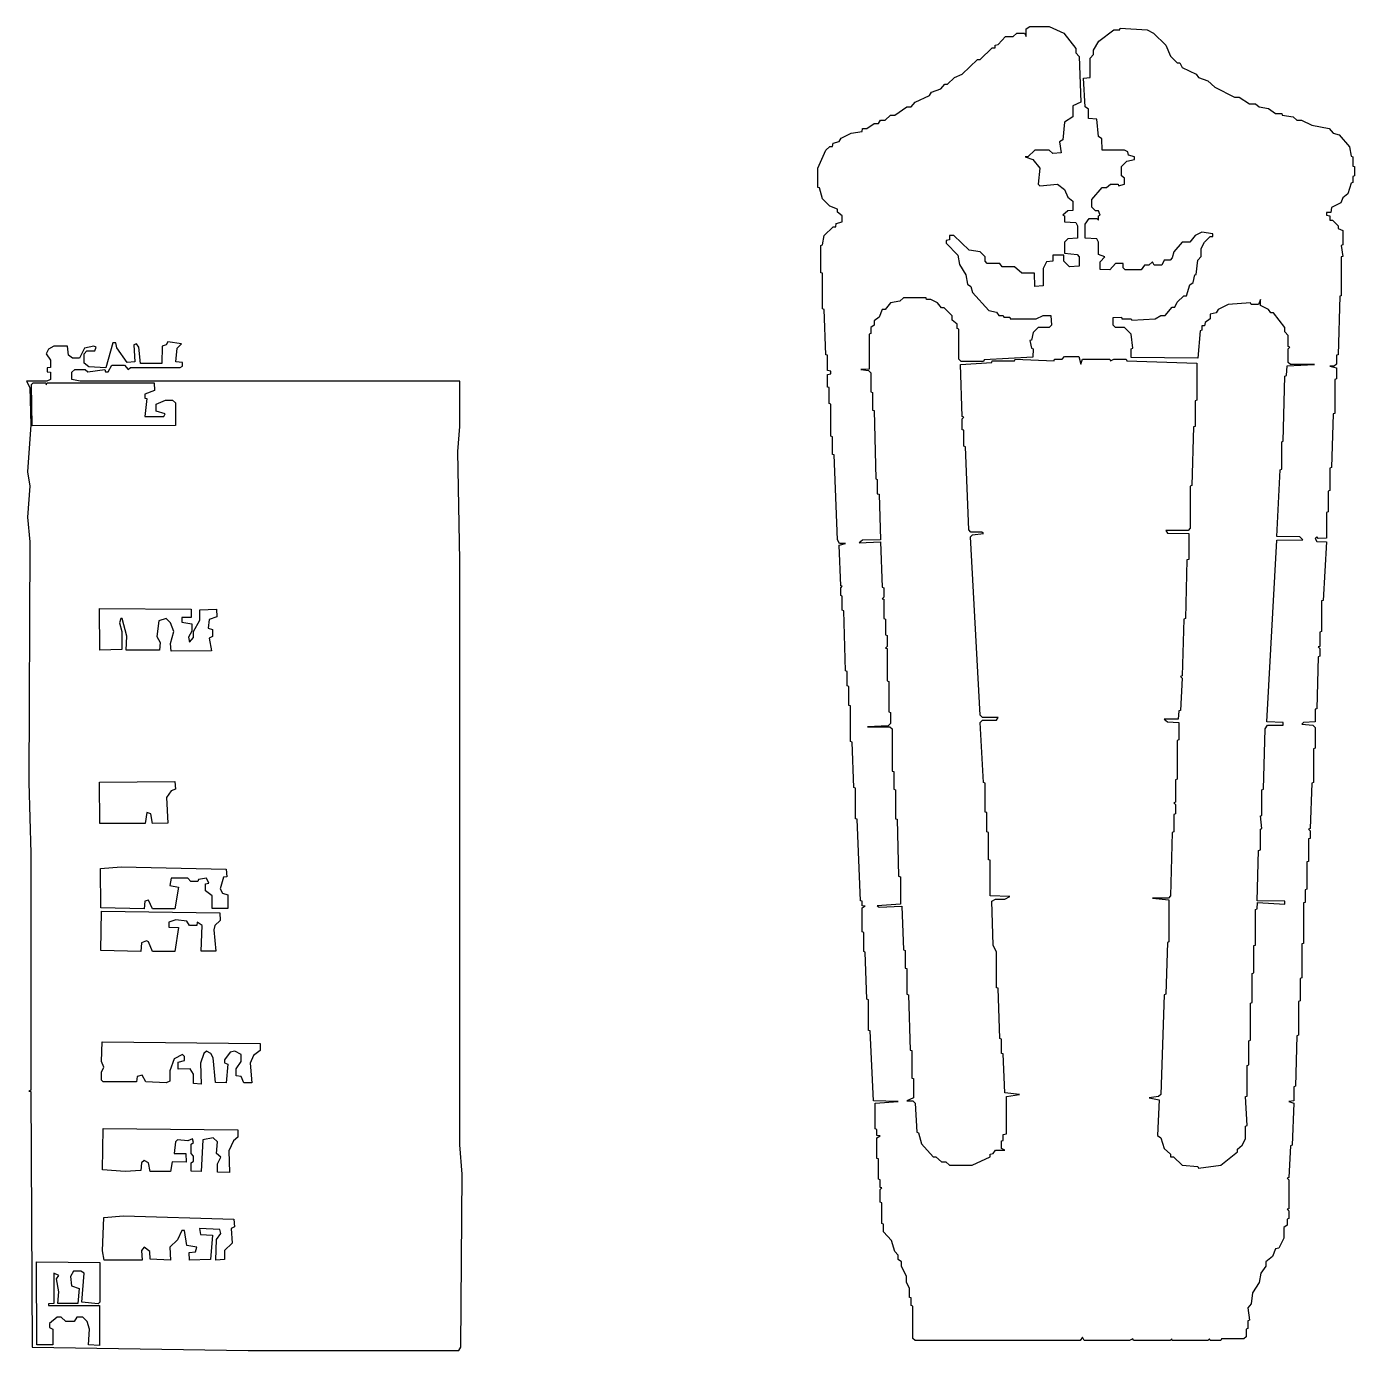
# Model space of a CAD drawing. Extents: x 64 to 452, y 60 to 1069.
# Drawn here: x 242.5 to 448, y 863.8 to 1068.7 of the extents above; entities that cross this region are included whole.
import ezdxf

# ---------------------------------------------------------------- set-up
doc = ezdxf.new("R2010")
doc.units = 0

msp = doc.modelspace()

# ---------------------------------------------------------------- linework, layer by layer
at = {"layer": 'CONTROL_CAVITY'}
for p, q in [((246.72, 1019.22), (245.87, 1018.71)), ((248.84, 1019.22), (246.72, 1019.22)), ((249, 1017.78), (248.84, 1019.22)), ((252.9, 1019.22), (251.46, 1018.88)), ((253.24, 1019.05), (252.9, 1019.22)), ((255.86, 1019.73), (254.76, 1015.83)), ((256.29, 1019.73), (255.86, 1019.73)), ((256.46, 1018.96), (256.29, 1019.73)), ((259.5, 1019.56), (259.08, 1019.39)), ((259.08, 1019.39), (259.25, 1016.76)), ((259.84, 1019.05), (259.5, 1019.56)), ((263.48, 1019.22), (263.4, 1016.51)), ((264.08, 1019.39), (263.48, 1019.22)), ((264.33, 1019.89), (264.08, 1019.39)), ((266.45, 1019.56), (264.33, 1019.89)), ((265.77, 1018.88), (266.45, 1019.56)), ((245.87, 1018.71), (245.53, 1018.03)), ((245.53, 1018.03), (246.21, 1017.02)), ((249.6, 1017.35), (249, 1017.78)), ((250.7, 1017.35), (249.6, 1017.35)), ((251.46, 1018.88), (250.7, 1017.35)), ((251.38, 1018.03), (251.8, 1018.46)), ((251.38, 1016.59), (251.38, 1018.03)), ((251.8, 1018.46), (253.07, 1018.46)), ((253.07, 1018.46), (253.24, 1019.05)), ((258.06, 1016.68), (256.46, 1018.96)), ((260.1, 1016.51), (259.84, 1019.05)), ((265.6, 1016.76), (265.77, 1018.88)), ((246.21, 1015.92), (245.7, 1015.83)), ((245.7, 1015.83), (245.7, 1015.24)), ((245.7, 1015.24), (246.21, 1015.15)), ((246.21, 1017.02), (246.21, 1015.92)), ((246.21, 1015.15), (246.21, 1014.05)), ((249.51, 1015.15), (249.94, 1015.58)), ((249.51, 1014.05), (249.51, 1015.15)), ((249.94, 1015.58), (251.54, 1015.58)), ((252.14, 1016), (251.38, 1016.59)), ((251.54, 1015.58), (251.97, 1015.24)), ((251.97, 1015.24), (254.59, 1015.58)), ((254.76, 1015.83), (252.14, 1016)), ((254.59, 1015.58), (254.68, 1015.24)), ((254.68, 1015.24), (255.1, 1015.24)), ((255.1, 1015.24), (255.69, 1016.25)), ((255.69, 1016.25), (257.64, 1016.25)), ((257.64, 1016.25), (258.23, 1015.58)), ((259.25, 1016.76), (258.06, 1016.68)), ((258.23, 1015.58), (258.57, 1015.92)), ((258.57, 1015.92), (266.28, 1015.92)), ((263.4, 1016.51), (260.1, 1016.51)), ((266.62, 1016.68), (265.6, 1016.76)), ((266.28, 1015.92), (266.62, 1016.08)), ((266.62, 1016.08), (266.62, 1016.68)), ((245.62, 1013.8), (242.49, 1013.8)), ((242.49, 1013.8), (242.99, 1012.78)), ((246.21, 1014.05), (245.62, 1013.8)), ((250.78, 1013.8), (249.51, 1014.05)), ((309.54, 1013.8), (250.78, 1013.8)), ((309.54, 1006.77), (309.54, 1013.8)), ((242.99, 1012.78), (243.16, 1007.03)), ((243.16, 1007.03), (242.65, 999.74)), ((309.2, 1002.88), (309.54, 1006.77)), ((309.54, 986.03), (309.2, 1002.88)), ((242.65, 999.74), (242.99, 997.54)), ((242.99, 997.54), (242.65, 992.72)), ((242.65, 992.72), (242.99, 988.91)), ((242.99, 988.91), (242.82, 951.65)), ((309.54, 895.6), (309.54, 986.03)), ((242.82, 951.65), (243.16, 940.73)), ((243.16, 940.73), (243.16, 904.07)), ((243.16, 904.07), (242.82, 903.9)), ((242.82, 903.9), (243.16, 903.82)), ((243.16, 903.82), (243.33, 864.28)), ((309.88, 891.03), (309.54, 895.6)), ((309.71, 864.28), (309.88, 891.03)), ((243.33, 864.28), (276.78, 863.77)), ((276.78, 863.77), (309.37, 863.77)), ((309.37, 863.77), (309.71, 864.28))]:
    msp.add_line(p, q, dxfattribs=at)
at = {"layer": 'RHYTHM_CIRCUIT'}
for p, q in [((397.17, 1068.32), (397.76, 1068.66)), ((397.76, 1068.66), (400.73, 1068.66)), ((400.73, 1068.66), (403.01, 1067.65)), ((392.85, 1065.87), (393.95, 1067.14)), ((393.95, 1067.14), (395.14, 1067.14)), ((395.14, 1067.14), (395.73, 1067.65)), ((395.73, 1067.65), (396.92, 1067.65)), ((396.92, 1067.65), (397.17, 1067.14)), ((397.17, 1067.14), (397.17, 1068.32)), ((403.01, 1067.65), (404.88, 1065.28)), ((408.43, 1066.38), (410.72, 1068.15)), ((410.72, 1068.15), (411.65, 1068.15)), ((411.65, 1068.15), (411.73, 1068.41)), ((411.73, 1068.41), (415.88, 1068.15)), ((415.88, 1068.15), (416.9, 1067.65)), ((416.9, 1067.65), (418.76, 1065.78)), ((390.06, 1063.58), (391.92, 1065.36)), ((391.92, 1065.36), (392.35, 1065.36)), ((392.35, 1065.78), (392.85, 1065.87)), ((392.35, 1065.36), (392.35, 1065.78)), ((404.88, 1065.28), (404.88, 1064.6)), ((404.88, 1064.6), (405.38, 1064.01)), ((407.59, 1065.02), (408.43, 1066.38)), ((407.59, 1064.34), (407.59, 1065.02)), ((418.76, 1065.78), (419.52, 1064.09)), ((387.27, 1061.3), (389.64, 1063.58)), ((389.64, 1063.58), (390.06, 1063.58)), ((405.38, 1064.01), (405.64, 1056.98)), ((407.08, 1063.75), (407.59, 1064.34)), ((407.08, 1060.79), (407.08, 1063.75)), ((419.52, 1064.09), (420.54, 1063.07)), ((420.54, 1063.07), (420.96, 1063.07)), ((420.96, 1063.07), (421.3, 1062.31)), ((384.98, 1059.77), (386.08, 1060.79)), ((386.08, 1060.79), (387.27, 1061.3)), ((406.06, 1060.7), (407.08, 1060.79)), ((406.32, 1056.22), (406.06, 1060.7)), ((421.3, 1062.31), (423.5, 1061.3)), ((423.5, 1061.3), (423.84, 1060.79)), ((423.84, 1060.79), (425.28, 1060.28)), ((382.19, 1057.99), (382.52, 1058.5)), ((382.52, 1058.5), (383.96, 1059.01)), ((383.96, 1059.01), (384.56, 1059.77)), ((384.56, 1059.77), (384.98, 1059.77)), ((425.28, 1060.28), (426.38, 1059.26)), ((426.38, 1059.26), (429.43, 1057.74)), ((376.85, 1054.95), (378.71, 1056.22)), ((378.71, 1056.22), (379.39, 1056.22)), ((379.39, 1056.22), (379.98, 1056.98)), ((379.98, 1056.98), (382.19, 1057.99)), ((405.64, 1056.98), (404.37, 1056.39)), ((404.37, 1056.39), (404.37, 1054.69)), ((406.82, 1055.88), (406.32, 1056.22)), ((429.43, 1057.74), (430.11, 1057.74)), ((430.11, 1057.74), (431.72, 1056.72)), ((431.72, 1056.72), (432.65, 1056.72)), ((432.65, 1056.72), (433.24, 1056.22)), ((433.24, 1056.22), (434.68, 1055.96)), ((374.31, 1053.68), (374.65, 1054.18)), ((374.65, 1054.18), (375.33, 1054.18)), ((375.33, 1054.18), (376.17, 1054.95)), ((376.17, 1054.95), (376.85, 1054.95)), ((404.37, 1054.69), (403.1, 1053.85)), ((406.82, 1054.44), (406.82, 1055.88)), ((408.09, 1054.35), (406.82, 1054.44)), ((408.35, 1051.64), (408.09, 1054.35)), ((434.68, 1055.96), (435.78, 1055.2)), ((435.78, 1055.2), (436.71, 1055.2)), ((436.71, 1055.2), (436.8, 1054.95)), ((436.8, 1054.95), (438.49, 1054.69)), ((438.49, 1054.69), (439.08, 1054.18)), ((439.08, 1054.18), (439.76, 1054.18)), ((439.76, 1054.18), (441.37, 1053.42)), ((368.55, 1051.39), (370.08, 1052.15)), ((370.08, 1052.15), (371.77, 1052.41)), ((371.77, 1052.41), (371.86, 1052.91)), ((371.86, 1052.91), (372.53, 1052.91)), ((372.53, 1052.91), (373.63, 1053.68)), ((373.63, 1053.68), (374.31, 1053.68)), ((403.1, 1053.85), (402.84, 1051.14)), ((441.37, 1053.42), (444.08, 1052.91)), ((444.08, 1052.91), (444.67, 1052.15)), ((444.67, 1052.15), (445.6, 1051.9)), ((366.18, 1049.53), (366.78, 1050.12)), ((366.78, 1050.12), (367.2, 1050.12)), ((367.2, 1050.12), (367.28, 1050.63)), ((367.28, 1050.63), (368.22, 1050.88)), ((368.22, 1050.88), (368.55, 1051.39)), ((402.84, 1051.14), (402.34, 1050.8)), ((402.34, 1050.8), (402.59, 1049.1)), ((408.86, 1051.31), (408.35, 1051.64)), ((408.94, 1049.53), (408.86, 1051.31)), ((445.6, 1051.9), (447.21, 1050.04)), ((447.21, 1050.04), (447.46, 1048.6)), ((364.91, 1046.73), (366.18, 1049.53)), ((397.43, 1048.51), (397, 1048.51)), ((397, 1048.51), (398.19, 1048.09)), ((398.53, 1049.53), (397.43, 1048.51)), ((398.19, 1048.09), (399.29, 1046.73)), ((400.73, 1049.53), (398.53, 1049.53)), ((401.32, 1049.02), (400.73, 1049.53)), ((402.59, 1049.1), (401.32, 1049.02)), ((412.41, 1049.53), (408.94, 1049.53)), ((412.92, 1049.27), (412.41, 1049.53)), ((412.75, 1047.83), (413.94, 1048.09)), ((413, 1048.77), (412.92, 1049.27)), ((413.94, 1048.51), (413, 1048.77)), ((413.94, 1048.09), (413.94, 1048.51)), ((447.46, 1048.6), (447.72, 1048.51)), ((447.72, 1048.51), (447.72, 1047.07)), ((364.91, 1043.77), (364.91, 1046.73)), ((399.29, 1046.73), (399.03, 1044.28)), ((411.9, 1046.99), (412.75, 1047.83)), ((411.9, 1045.55), (411.9, 1046.99)), ((447.72, 1047.07), (447.97, 1046.99)), ((447.97, 1046.99), (447.97, 1045.55)), ((399.03, 1044.28), (399.29, 1044.02)), ((399.29, 1044.02), (402, 1044.28)), ((402, 1044.28), (403.1, 1043.43)), ((409.62, 1043.77), (410.21, 1044.28)), ((410.21, 1044.28), (411.4, 1044.28)), ((411.4, 1044.28), (411.48, 1044.02)), ((411.48, 1044.02), (412.41, 1044.28)), ((412.41, 1045.21), (411.9, 1045.55)), ((412.41, 1044.28), (412.41, 1045.21)), ((447.46, 1044.45), (446.96, 1042.75)), ((447.72, 1044.53), (447.46, 1044.45)), ((447.97, 1045.55), (447.72, 1045.46)), ((447.72, 1045.46), (447.72, 1044.53)), ((365.17, 1043.69), (364.91, 1043.77)), ((365.68, 1041.99), (365.17, 1043.69)), ((366.78, 1040.89), (365.68, 1041.99)), ((403.1, 1043.43), (403.61, 1042.25)), ((403.61, 1042.25), (404.37, 1041.65)), ((407.33, 1041.91), (408.94, 1043.77)), ((407.33, 1040.72), (407.33, 1041.91)), ((408.94, 1043.77), (409.62, 1043.77)), ((446.19, 1042.16), (445.85, 1041.4)), ((446.96, 1042.75), (446.19, 1042.16)), ((367.96, 1040.38), (366.78, 1040.89)), ((367.96, 1039.96), (367.96, 1040.38)), ((368.72, 1039.37), (367.96, 1039.96)), ((403.61, 1040.13), (402.84, 1039.45)), ((404.37, 1040.21), (403.61, 1040.13)), ((404.37, 1041.65), (404.37, 1040.21)), ((407.92, 1040.13), (407.33, 1040.72)), ((408.35, 1040.13), (407.92, 1040.13)), ((408.6, 1039.45), (408.35, 1040.13)), ((444.33, 1039.88), (443.65, 1039.88)), ((443.65, 1039.88), (443.65, 1039.45)), ((444.42, 1040.64), (444.33, 1039.88)), ((445.85, 1041.4), (444.42, 1040.64)), ((367.71, 1037.67), (367.79, 1038.18)), ((367.79, 1038.18), (368.72, 1038.44)), ((368.72, 1038.44), (368.72, 1039.37)), ((402.84, 1039.45), (403.1, 1039.37)), ((403.1, 1039.37), (403.1, 1038.44)), ((403.1, 1038.44), (404.88, 1038.35)), ((404.88, 1038.35), (405.13, 1037.84)), ((405.13, 1037.84), (405.13, 1035.9)), ((406.32, 1038.1), (406.91, 1038.94)), ((406.32, 1035.9), (406.32, 1038.1)), ((406.91, 1038.94), (408.09, 1038.94)), ((408.09, 1038.94), (408.35, 1038.69)), ((408.35, 1039.37), (408.6, 1039.45)), ((408.35, 1038.69), (408.35, 1039.37)), ((443.65, 1039.45), (444.16, 1039.37)), ((444.16, 1039.37), (444.16, 1038.69)), ((444.16, 1038.69), (444.58, 1038.69)), ((444.58, 1038.69), (445.43, 1037.84)), ((445.43, 1037.84), (445.43, 1037.42)), ((365.68, 1034.88), (365.93, 1036.32)), ((365.93, 1036.32), (367.28, 1037.67)), ((367.28, 1037.67), (367.71, 1037.67)), ((386, 1036.32), (385.32, 1036.32)), ((385.32, 1036.32), (385.32, 1035.64)), ((388.37, 1034.03), (386, 1036.32)), ((403.61, 1035.81), (403.1, 1035.3)), ((405.13, 1035.9), (403.61, 1035.81)), ((408.09, 1035.81), (406.32, 1035.9)), ((408.35, 1035.3), (408.09, 1035.81)), ((423.33, 1036.32), (422.49, 1035.3)), ((424.35, 1036.83), (423.33, 1036.32)), ((426.04, 1036.57), (424.35, 1036.83)), ((424.77, 1035.3), (425.62, 1036.15)), ((425.62, 1036.15), (426.04, 1036.15)), ((426.04, 1036.15), (426.04, 1036.57)), ((445.43, 1037.42), (446.19, 1037.08)), ((446.19, 1037.08), (446.19, 1034.88)), ((365.42, 1034.8), (365.68, 1034.88)), ((365.42, 1030.56), (365.42, 1034.8)), ((385.32, 1035.64), (384.81, 1035.56)), ((384.81, 1035.56), (384.81, 1035.13)), ((384.81, 1035.13), (386.59, 1033.27)), ((390.06, 1033.78), (388.37, 1034.03)), ((390.82, 1033.02), (390.06, 1033.78)), ((403.1, 1035.3), (403.1, 1033.61)), ((403.1, 1033.61), (405.05, 1033.36)), ((408.35, 1033.36), (408.35, 1035.3)), ((420.03, 1033.78), (419.78, 1032.85)), ((421.3, 1035.3), (420.03, 1033.78)), ((422.49, 1035.3), (421.3, 1035.3)), ((424.26, 1034.29), (424.77, 1035.3)), ((424.26, 1033.1), (424.26, 1034.29)), ((446.19, 1034.88), (445.94, 1034.8)), ((445.94, 1034.8), (446.19, 1033.1)), ((386.59, 1033.27), (386.84, 1031.83)), ((386.84, 1031.83), (387.86, 1030.22)), ((390.82, 1032.34), (390.82, 1033.02)), ((391.16, 1032), (390.82, 1032.34)), ((393.11, 1032), (391.16, 1032)), ((393.45, 1031.49), (393.11, 1032)), ((400.3, 1032.26), (399.8, 1031.24)), ((401.32, 1032.34), (400.3, 1032.26)), ((403.01, 1033.27), (401.32, 1033.27)), ((401.32, 1033.27), (401.32, 1032.34)), ((403.01, 1032.34), (403.01, 1033.27)), ((403.86, 1031.49), (403.01, 1032.34)), ((405.38, 1031.58), (403.86, 1031.49)), ((405.05, 1033.36), (405.38, 1033.02)), ((405.38, 1033.02), (405.38, 1031.58)), ((409.36, 1033.02), (408.35, 1033.36)), ((408.6, 1032.26), (409.36, 1033.02)), ((408.6, 1031.07), (408.6, 1032.26)), ((410.97, 1032), (410.13, 1030.99)), ((412.16, 1032), (410.97, 1032)), ((412.16, 1031.32), (412.16, 1032)), ((415.46, 1031.75), (414.95, 1030.99)), ((416.14, 1031.75), (415.46, 1031.75)), ((416.73, 1032.26), (416.14, 1031.75)), ((416.98, 1031.75), (416.73, 1032.26)), ((418.17, 1031.75), (416.98, 1031.75)), ((418.51, 1032.51), (418.17, 1031.75)), ((419.44, 1032.51), (418.51, 1032.51)), ((419.78, 1032.85), (419.44, 1032.51)), ((423.5, 1030.31), (423.76, 1032.51)), ((423.76, 1032.51), (424.26, 1033.1)), ((446.19, 1033.1), (445.94, 1033.02)), ((445.94, 1033.02), (445.94, 1027.01)), ((365.68, 1030.48), (365.42, 1030.56)), ((365.68, 1024.97), (365.68, 1030.48)), ((387.86, 1030.22), (388.11, 1028.78)), ((395.39, 1031.49), (393.45, 1031.49)), ((396.49, 1030.48), (395.39, 1031.49)), ((398.44, 1030.48), (396.49, 1030.48)), ((398.53, 1028.45), (398.44, 1030.48)), ((399.8, 1031.24), (399.8, 1028.53)), ((410.13, 1030.99), (408.6, 1031.07)), ((412.5, 1030.99), (412.16, 1031.32)), ((414.95, 1030.99), (412.5, 1030.99)), ((422.99, 1029.04), (423.25, 1030.22)), ((423.25, 1030.22), (423.5, 1030.31)), ((388.11, 1028.78), (388.62, 1028.45)), ((388.62, 1028.45), (388.87, 1027.51)), ((388.87, 1027.51), (391.41, 1024.72)), ((399.8, 1028.53), (398.53, 1028.45)), ((421.98, 1027.01), (422.49, 1028.7)), ((422.49, 1028.7), (422.99, 1029.04)), ((376.17, 1025.91), (375.33, 1024.89)), ((377.61, 1026.16), (376.17, 1025.91)), ((378.21, 1026.67), (377.61, 1026.16)), ((381.68, 1026.67), (378.21, 1026.67)), ((381.76, 1026.41), (381.68, 1026.67)), ((382.44, 1026.41), (381.76, 1026.41)), ((383.46, 1025.91), (382.44, 1026.41)), ((384.05, 1025.14), (383.46, 1025.91)), ((420.2, 1025.23), (420.54, 1025.99)), ((420.54, 1025.99), (421.56, 1027.01)), ((421.56, 1027.01), (421.98, 1027.01)), ((428.41, 1025.65), (426.89, 1024.89)), ((431.88, 1025.91), (428.41, 1025.65)), ((431.97, 1025.65), (431.88, 1025.91)), ((433.15, 1025.65), (431.97, 1025.65)), ((433.41, 1026.41), (433.15, 1025.65)), ((433.41, 1025.48), (433.41, 1026.41)), ((434.68, 1024.89), (433.41, 1025.48)), ((445.69, 1026.92), (445.43, 1017.86)), ((445.94, 1027.01), (445.69, 1026.92)), ((365.93, 1024.89), (365.68, 1024.97)), ((366.18, 1017.86), (365.93, 1024.89)), ((374.4, 1023.7), (373.63, 1023.11)), ((374.9, 1024.89), (374.4, 1023.7)), ((375.33, 1024.89), (374.9, 1024.89)), ((384.47, 1025.14), (384.05, 1025.14)), ((385.74, 1023.87), (384.47, 1025.14)), ((385.74, 1023.2), (385.74, 1023.87)), ((391.41, 1024.72), (392.6, 1024.47)), ((392.6, 1024.47), (392.94, 1023.96)), ((392.94, 1023.96), (393.62, 1023.96)), ((393.62, 1023.96), (393.7, 1023.7)), ((393.7, 1023.7), (394.63, 1023.7)), ((394.63, 1023.7), (394.72, 1023.45)), ((394.72, 1023.45), (398.7, 1023.45)), ((398.7, 1023.45), (399.8, 1023.96)), ((399.8, 1023.96), (400.98, 1023.96)), ((400.98, 1023.96), (401.07, 1022.43)), ((410.63, 1023.62), (411.9, 1023.7)), ((410.63, 1022.43), (410.63, 1023.62)), ((411.9, 1023.7), (411.99, 1023.45)), ((411.99, 1023.45), (413.43, 1023.45)), ((413.43, 1023.45), (413.51, 1023.2)), ((413.51, 1023.2), (417.15, 1023.45)), ((417.15, 1023.45), (418, 1023.96)), ((418, 1023.96), (418.68, 1023.96)), ((418.68, 1023.96), (419.78, 1025.23)), ((419.78, 1025.23), (420.2, 1025.23)), ((425.62, 1023.45), (424.86, 1022.86)), ((426.55, 1024.38), (425.62, 1024.13)), ((425.62, 1024.13), (425.62, 1023.45)), ((426.89, 1024.89), (426.55, 1024.38)), ((435.02, 1024.38), (434.68, 1024.89)), ((435.44, 1024.38), (435.02, 1024.38)), ((437.22, 1022.1), (435.44, 1024.38)), ((373.63, 1022.43), (373.13, 1022.1)), ((373.13, 1022.1), (373.13, 1021.16)), ((373.63, 1023.11), (373.63, 1022.43)), ((386.5, 1022.6), (385.74, 1023.2)), ((386.5, 1021.93), (386.5, 1022.6)), ((386.76, 1021.84), (386.5, 1021.93)), ((386.76, 1017.19), (386.76, 1021.84)), ((398.27, 1021.33), (398.02, 1020.15)), ((399.03, 1022.1), (398.27, 1021.33)), ((400.73, 1022.1), (399.03, 1022.1)), ((401.07, 1022.43), (400.73, 1022.1)), ((410.97, 1022.1), (410.63, 1022.43)), ((412.41, 1022.1), (410.97, 1022.1)), ((413.43, 1021.08), (412.41, 1022.1)), ((424.1, 1021.59), (423.76, 1017.35)), ((424.35, 1021.67), (424.1, 1021.59)), ((424.77, 1022.35), (424.35, 1022.35)), ((424.35, 1022.35), (424.35, 1021.67)), ((424.86, 1022.86), (424.77, 1022.35)), ((437.22, 1021.42), (437.22, 1022.1)), ((437.73, 1020.83), (437.22, 1021.42)), ((373.13, 1021.16), (372.87, 1021.08)), ((372.87, 1021.08), (372.87, 1015.66)), ((398.02, 1020.15), (397.76, 1020.06)), ((397.76, 1020.06), (398.02, 1018.88)), ((413.68, 1018.88), (413.43, 1021.08)), ((437.73, 1019.13), (437.73, 1020.83)), ((366.44, 1017.78), (366.18, 1017.86)), ((366.44, 1015.41), (366.44, 1017.78)), ((387.1, 1016.85), (386.76, 1017.19)), ((398.19, 1017.52), (390.65, 1017.1)), ((395.39, 1016.93), (395.48, 1017.19)), ((395.48, 1017.19), (401.49, 1016.93)), ((398.02, 1018.88), (398.27, 1018.79)), ((398.27, 1018.79), (398.19, 1017.52)), ((401.49, 1016.93), (401.57, 1017.19)), ((401.57, 1017.19), (402.76, 1017.19)), ((402.76, 1017.19), (403.1, 1017.61)), ((403.1, 1017.61), (405.3, 1017.61)), ((405.3, 1017.61), (405.64, 1016.42)), ((405.64, 1016.42), (405.89, 1017.19)), ((405.89, 1017.19), (410.13, 1017.19)), ((410.13, 1017.19), (410.21, 1016.93)), ((410.21, 1016.93), (410.72, 1017.19)), ((410.72, 1017.19), (412.67, 1017.19)), ((412.67, 1017.19), (412.75, 1016.93)), ((413.43, 1018.79), (413.68, 1018.88)), ((413.43, 1017.44), (413.43, 1018.79)), ((423.76, 1017.35), (413.43, 1017.44)), ((437.98, 1019.05), (437.73, 1019.13)), ((437.73, 1018.79), (437.98, 1019.05)), ((437.73, 1016.68), (437.73, 1018.79)), ((445.43, 1017.86), (445.18, 1017.78)), ((445.18, 1017.78), (445.18, 1016.42)), ((366.95, 1015.32), (366.44, 1015.41)), ((366.95, 1014.9), (366.95, 1015.32)), ((372.87, 1015.66), (371.6, 1015.58)), ((371.6, 1015.58), (372.79, 1015.41)), ((372.79, 1015.41), (373.13, 1015.07)), ((387.01, 1016.34), (391.84, 1016.68)), ((387.27, 1008.3), (387.01, 1016.34)), ((390.57, 1016.85), (387.1, 1016.85)), ((390.65, 1017.1), (390.57, 1016.85)), ((391.84, 1016.68), (391.92, 1016.93)), ((391.92, 1016.93), (395.39, 1016.93)), ((412.75, 1016.93), (423.59, 1016.59)), ((423.59, 1016.59), (423.59, 1010.84)), ((437.47, 1014.65), (437.56, 1016.17)), ((437.56, 1016.17), (441.79, 1016.34)), ((438.07, 1016.34), (437.73, 1016.68)), ((441.79, 1016.34), (438.07, 1016.34)), ((444.84, 1016.08), (444.16, 1016.08)), ((444.16, 1016.08), (445.18, 1015.83)), ((445.18, 1016.42), (444.84, 1016.08)), ((445.18, 1015.83), (445.18, 1014.14)), ((366.44, 1014.81), (366.95, 1014.9)), ((366.44, 1012.87), (366.44, 1014.81)), ((373.13, 1015.07), (373.13, 1012.11)), ((436.96, 1004.49), (437.22, 1014.56)), ((437.22, 1014.56), (437.47, 1014.65)), ((445.18, 1014.14), (444.92, 1014.05)), ((444.92, 1014.05), (444.92, 1008.8)), ((366.69, 1012.78), (366.44, 1012.87)), ((366.69, 1010.33), (366.69, 1012.78)), ((373.13, 1012.11), (373.38, 1012.02)), ((373.38, 1012.02), (373.38, 1009.31)), ((366.95, 1010.24), (366.69, 1010.33)), ((366.95, 1005.25), (366.95, 1010.24)), ((373.38, 1009.31), (373.63, 1009.23)), ((373.63, 1009.23), (373.89, 998.64)), ((423.59, 1010.84), (423.33, 1010.75)), ((423.33, 1010.75), (423.33, 1006.77)), ((387.52, 1008.21), (387.27, 1008.3)), ((387.27, 1007.96), (387.52, 1008.21)), ((387.27, 1006.26), (387.27, 1007.96)), ((444.67, 1008.72), (444.42, 1000.42)), ((444.92, 1008.8), (444.67, 1008.72)), ((367.2, 1005.16), (366.95, 1005.25)), ((367.2, 1002.45), (367.2, 1005.16)), ((387.52, 1006.18), (387.27, 1006.26)), ((387.52, 1003.72), (387.52, 1006.18)), ((423.08, 1006.69), (422.83, 997.63)), ((423.33, 1006.77), (423.08, 1006.69)), ((387.77, 1003.64), (387.52, 1003.72)), ((388.28, 990.77), (387.77, 1003.64)), ((436.71, 1004.4), (436.96, 1004.49)), ((436.71, 1000.17), (436.71, 1004.4)), ((367.45, 1002.37), (367.2, 1002.45)), ((367.96, 989.25), (367.45, 1002.37)), ((435.95, 989.75), (436.46, 1000.08)), ((436.46, 1000.08), (436.71, 1000.17)), ((444.42, 1000.42), (444.16, 1000.34)), ((444.16, 1000.34), (444.16, 996.87)), ((373.89, 998.64), (374.14, 998.56)), ((374.14, 998.56), (374.14, 996.36)), ((422.83, 997.63), (422.57, 997.54)), ((422.57, 997.54), (422.57, 991.02)), ((444.16, 996.87), (443.91, 996.78)), ((443.91, 996.78), (443.91, 993.56)), ((374.14, 996.36), (374.4, 996.27)), ((374.4, 996.27), (374.65, 989.25)), ((443.91, 993.56), (443.65, 993.48)), ((443.65, 993.48), (443.65, 989.5)), ((388.62, 990.43), (388.28, 990.77)), ((422.23, 990.68), (418.76, 990.68)), ((418.76, 990.68), (419.02, 990.26)), ((422.57, 991.02), (422.23, 990.68)), ((368.3, 988.65), (367.96, 989.25)), ((368.22, 988.4), (369.23, 988.65)), ((368.47, 982.13), (368.22, 988.4)), ((369.23, 988.65), (368.3, 988.65)), ((371.86, 989.16), (371.35, 988.74)), ((371.35, 988.74), (374.65, 988.91)), ((374.65, 989.25), (371.86, 989.16)), ((374.65, 988.91), (374.9, 981.88)), ((388.54, 989.67), (388.87, 990.01)), ((390.06, 962.07), (388.54, 989.67)), ((390.31, 990.43), (388.62, 990.43)), ((388.87, 990.01), (390.57, 990.18)), ((390.57, 990.18), (390.31, 990.43)), ((419.02, 990.26), (422.32, 990.18)), ((422.32, 990.18), (422.32, 986.2)), ((434.42, 961.05), (435.95, 989.16)), ((439.5, 989.67), (435.95, 989.75)), ((435.95, 989.16), (440.01, 989.25)), ((440.01, 989.25), (439.5, 989.67)), ((442.13, 989.67), (441.88, 989.41)), ((441.88, 989.41), (442.13, 988.99)), ((442.38, 989.41), (442.13, 989.67)), ((442.13, 988.99), (443.65, 988.91)), ((443.65, 989.5), (442.38, 989.41)), ((443.65, 988.91), (443.15, 979.85)), ((422.06, 986.11), (421.81, 977.05)), ((422.32, 986.2), (422.06, 986.11)), ((368.72, 982.05), (368.47, 982.13)), ((368.47, 981.79), (368.72, 982.05)), ((368.47, 980.61), (368.47, 981.79)), ((368.72, 980.52), (368.47, 980.61)), ((368.72, 978.32), (368.72, 980.52)), ((374.9, 981.88), (375.16, 981.79)), ((375.16, 980.36), (374.9, 980.1)), ((375.16, 981.79), (375.16, 980.36)), ((368.98, 978.24), (368.72, 978.32)), ((369.23, 968.93), (368.98, 978.24)), ((374.9, 980.1), (375.16, 980.02)), ((375.16, 980.02), (375.16, 977.05)), ((443.15, 979.85), (442.89, 979.76)), ((442.89, 979.76), (442.89, 975.02)), ((375.16, 977.05), (375.41, 976.97)), ((375.41, 976.97), (375.41, 974.51)), ((421.56, 976.97), (421.3, 968.16)), ((421.81, 977.05), (421.56, 976.97)), ((375.41, 974.51), (375.67, 974.43)), ((375.67, 974.43), (375.67, 972.74)), ((442.89, 975.02), (442.64, 974.94)), ((442.64, 974.94), (442.64, 972.74)), ((375.67, 972.74), (375.41, 972.48)), ((375.41, 972.48), (375.67, 972.4)), ((375.67, 972.4), (375.67, 967.4)), ((442.64, 972.74), (442.38, 972.65)), ((442.38, 972.65), (442.64, 972.4)), ((442.64, 972.4), (442.64, 971.21)), ((442.38, 971.13), (442.13, 963.08)), ((442.64, 971.21), (442.38, 971.13)), ((369.49, 968.84), (369.23, 968.93)), ((369.49, 966.64), (369.49, 968.84)), ((421.3, 968.16), (421.05, 968.08)), ((421.05, 968.08), (421.3, 967.82)), ((369.74, 966.55), (369.49, 966.64)), ((369.74, 963.59), (369.74, 966.55)), ((375.67, 967.4), (375.92, 967.32)), ((375.92, 967.32), (375.92, 962.58)), ((421.3, 967.82), (421.05, 962.83)), ((369.99, 963.51), (369.74, 963.59)), ((369.99, 958), (369.99, 963.51)), ((375.92, 962.58), (376.17, 962.49)), ((376.17, 962.49), (376.17, 960.8)), ((390.4, 961.73), (390.06, 962.07)), ((392.85, 961.73), (390.4, 961.73)), ((392.6, 961.31), (392.85, 961.73)), ((420.79, 962.74), (420.71, 961.47)), ((421.05, 962.83), (420.79, 962.74)), ((442.13, 963.08), (441.88, 963)), ((441.88, 963), (441.88, 961.05)), ((375.84, 960.46), (372.62, 960.29)), ((372.62, 960.29), (376.09, 960.29)), ((376.17, 960.8), (375.84, 960.46)), ((376.09, 960.29), (376.43, 959.95)), ((376.43, 959.95), (376.43, 953.43)), ((390.06, 960.97), (390.4, 961.31)), ((390.57, 951.65), (390.06, 960.97)), ((390.4, 961.31), (392.6, 961.31)), ((420.71, 961.47), (418.51, 961.47)), ((418.51, 961.47), (419.02, 961.05)), ((419.02, 961.05), (420.79, 960.97)), ((420.79, 960.97), (420.79, 958.26)), ((433.92, 950.64), (434.17, 959.95)), ((434.17, 959.95), (434.51, 960.54)), ((436.96, 960.97), (434.42, 961.05)), ((434.51, 960.54), (436.96, 960.54)), ((436.96, 960.54), (436.96, 960.97)), ((440.1, 960.97), (439.84, 960.71)), ((439.84, 960.71), (441.54, 960.54)), ((441.88, 961.05), (440.1, 960.97)), ((441.54, 960.54), (441.88, 960.2)), ((441.88, 960.2), (441.88, 956.99)), ((370.25, 957.92), (369.99, 958)), ((370.5, 950.89), (370.25, 957.92)), ((420.79, 958.26), (420.54, 958.17)), ((420.54, 958.17), (420.54, 952.16)), ((441.88, 956.99), (441.62, 956.9)), ((441.62, 956.9), (441.62, 951.65)), ((376.43, 953.43), (376.68, 953.35)), ((376.68, 953.35), (376.68, 950.64)), ((390.82, 951.57), (390.57, 951.65)), ((390.82, 947.08), (390.82, 951.57)), ((420.54, 952.16), (420.29, 952.08)), ((420.29, 952.08), (420.29, 948.61)), ((441.37, 951.57), (441.11, 944.54)), ((441.62, 951.65), (441.37, 951.57)), ((370.76, 950.81), (370.5, 950.89)), ((370.76, 946.07), (370.76, 950.81)), ((376.68, 950.64), (376.94, 950.55)), ((376.94, 950.55), (376.94, 946.07)), ((433.66, 950.55), (433.92, 950.64)), ((433.66, 946.57), (433.66, 950.55)), ((420.29, 948.61), (420.03, 948.52)), ((420.03, 948.52), (420.29, 948.27)), ((420.29, 948.27), (420.29, 946.83)), ((371.01, 945.98), (370.76, 946.07)), ((371.52, 933.37), (371.01, 945.98)), ((376.94, 946.07), (377.19, 945.98)), ((377.19, 945.98), (377.44, 937.18)), ((391.08, 947), (390.82, 947.08)), ((391.08, 944.03), (391.08, 947)), ((420.29, 946.83), (420.03, 946.74)), ((420.03, 946.74), (420.03, 944.03)), ((433.41, 946.49), (433.66, 946.57)), ((433.66, 944.54), (433.41, 946.49)), ((391.33, 943.95), (391.08, 944.03)), ((391.33, 939.72), (391.33, 943.95)), ((419.78, 943.95), (419.52, 934.13)), ((420.03, 944.03), (419.78, 943.95)), ((433.41, 944.46), (433.66, 944.54)), ((433.41, 941.24), (433.41, 944.46)), ((441.11, 944.54), (440.86, 944.46)), ((440.86, 944.46), (441.11, 944.2)), ((441.11, 944.2), (441.11, 943.02)), ((432.9, 933.37), (433.15, 941.15)), ((433.15, 941.15), (433.41, 941.24)), ((441.11, 943.02), (440.86, 942.93)), ((440.86, 942.93), (440.86, 939.46)), ((391.58, 939.63), (391.33, 939.72)), ((391.58, 934.13), (391.58, 939.63)), ((440.86, 939.46), (440.61, 939.38)), ((440.61, 939.38), (440.61, 935.14)), ((377.44, 937.18), (377.7, 937.09)), ((377.7, 937.09), (377.7, 932.86)), ((440.61, 935.14), (440.35, 935.06)), ((440.35, 935.06), (440.35, 933.11)), ((371.77, 933.28), (371.52, 933.37)), ((371.77, 932.6), (371.77, 933.28)), ((394.63, 934.04), (391.58, 934.13)), ((391.84, 933.28), (392.43, 933.62)), ((392.09, 926.51), (391.84, 933.28)), ((392.43, 933.62), (393.87, 933.62)), ((393.87, 933.62), (394.63, 934.04)), ((419.18, 933.79), (416.73, 933.79)), ((416.73, 933.79), (419.27, 933.53)), ((419.52, 934.13), (419.18, 933.79)), ((419.27, 933.53), (419.27, 927.02)), ((437.22, 933.28), (432.9, 933.37)), ((432.9, 932.1), (432.99, 933.11)), ((432.99, 933.11), (437.22, 932.86)), ((437.22, 932.86), (437.22, 933.28)), ((440.35, 933.11), (440.1, 933.03)), ((440.1, 933.03), (440.1, 926.76)), ((372.28, 932.52), (371.77, 932.6)), ((371.77, 932.26), (372.28, 932.52)), ((371.77, 928.54), (371.77, 932.26)), ((377.7, 932.86), (374.14, 932.6)), ((374.14, 932.6), (374.4, 932.35)), ((374.4, 932.35), (377.95, 932.52)), ((377.95, 932.52), (378.21, 925.75)), ((432.65, 932.01), (432.9, 932.1)), ((432.65, 926.51), (432.65, 932.01)), ((372.03, 928.45), (371.77, 928.54)), ((372.03, 925.49), (372.03, 928.45)), ((419.02, 926.93), (418.76, 918.89)), ((419.27, 927.02), (419.02, 926.93)), ((440.1, 926.76), (439.84, 926.68)), ((372.28, 925.41), (372.03, 925.49)), ((372.53, 918.13), (372.28, 925.41)), ((378.21, 925.75), (378.46, 925.66)), ((378.46, 925.66), (378.46, 922.95)), ((392.6, 925.41), (392.09, 926.51)), ((392.6, 919.9), (392.6, 925.41)), ((432.39, 926.42), (432.65, 926.51)), ((432.39, 922.19), (432.39, 926.42)), ((439.84, 926.68), (439.84, 921.43)), ((378.46, 922.95), (378.71, 922.87)), ((378.71, 922.87), (378.71, 918.89)), ((432.14, 922.1), (432.39, 922.19)), ((432.14, 917.62), (432.14, 922.1)), ((439.84, 921.43), (439.59, 921.34)), ((439.59, 921.34), (439.59, 917.87)), ((378.71, 918.89), (378.97, 918.8)), ((378.97, 918.8), (379.22, 910.25)), ((392.85, 919.82), (392.6, 919.9)), ((393.11, 912.03), (392.85, 919.82)), ((418.51, 918.8), (418, 903.39)), ((418.76, 918.89), (418.51, 918.8)), ((372.79, 918.04), (372.53, 918.13)), ((372.79, 913.3), (372.79, 918.04)), ((431.88, 917.53), (432.14, 917.62)), ((431.88, 911.78), (431.88, 917.53)), ((439.59, 917.87), (439.34, 917.79)), ((439.34, 917.79), (439.34, 912.54)), ((373.04, 913.21), (372.79, 913.3)), ((373.55, 902.38), (373.04, 913.21)), ((439.08, 912.45), (438.83, 904.66)), ((439.34, 912.54), (439.08, 912.45)), ((393.36, 911.94), (393.11, 912.03)), ((393.36, 909.74), (393.36, 911.94)), ((431.63, 911.69), (431.88, 911.78)), ((431.63, 907.97), (431.63, 911.69)), ((379.22, 910.25), (379.48, 910.17)), ((379.48, 910.17), (379.48, 905.93)), ((393.62, 909.66), (393.36, 909.74)), ((393.87, 903.65), (393.62, 909.66)), ((431.38, 907.88), (431.63, 907.97)), ((431.38, 903.14), (431.38, 907.88)), ((379.48, 905.93), (379.73, 905.85)), ((379.73, 905.85), (379.73, 902.89)), ((438.83, 904.66), (438.57, 904.58)), ((438.57, 904.58), (438.57, 902.38)), ((377.36, 902.29), (373.55, 902.38)), ((373.8, 902.04), (377.36, 902.29)), ((379.73, 902.89), (378.71, 902.38)), ((378.71, 902.38), (379.65, 902.38)), ((379.65, 902.38), (379.98, 902.04)), ((396.16, 903.39), (393.87, 903.65)), ((394.12, 903.05), (396.16, 903.39)), ((394.12, 897.3), (394.12, 903.05)), ((417.66, 903.05), (416.22, 902.89)), ((416.22, 902.89), (417.75, 902.55)), ((417.75, 902.55), (417.49, 897.04)), ((418, 903.39), (417.66, 903.05)), ((431.12, 903.05), (431.38, 903.14)), ((431.38, 898.57), (431.12, 903.05)), ((438.57, 902.38), (437.81, 902.29)), ((437.81, 902.29), (438.57, 902.04)), ((373.8, 898.06), (373.8, 902.04)), ((379.98, 902.04), (380.24, 897.55)), ((438.57, 902.04), (438.32, 895.52)), ((374.06, 897.97), (373.8, 898.06)), ((374.06, 897.04), (374.06, 897.97)), ((431.12, 898.48), (431.38, 898.57)), ((431.12, 896.54), (431.12, 898.48)), ((374.57, 896.96), (374.06, 897.04)), ((374.06, 896.7), (374.57, 896.96)), ((374.06, 893.49), (374.06, 896.7)), ((380.24, 897.55), (380.49, 897.47)), ((380.49, 897.47), (381, 895.77)), ((393.36, 896.2), (393.62, 896.28)), ((393.36, 895.01), (393.36, 896.2)), ((393.62, 897.21), (394.12, 897.3)), ((393.62, 896.28), (393.62, 897.21)), ((417.49, 897.04), (418, 896.7)), ((418, 896.7), (418.51, 895.01)), ((430.61, 895.52), (431.12, 896.54)), ((381, 895.77), (382.78, 893.74)), ((391.58, 894.16), (392.09, 894.25)), ((391.58, 893.74), (391.58, 894.16)), ((392.09, 894.25), (392.43, 894.76)), ((392.43, 894.76), (393.87, 894.76)), ((393.87, 894.76), (393.36, 895.01)), ((418.51, 895.01), (419.52, 894.16)), ((419.52, 894.16), (419.52, 893.74)), ((427.31, 892.47), (429.85, 894.5)), ((429.85, 894.93), (430.61, 895.52)), ((429.85, 894.5), (429.85, 894.93)), ((438.07, 895.43), (437.81, 890.52)), ((438.32, 895.52), (438.07, 895.43)), ((374.31, 893.4), (374.06, 893.49)), ((374.31, 890.27), (374.31, 893.4)), ((382.78, 893.74), (383.2, 893.74)), ((383.2, 893.74), (384.05, 892.98)), ((384.05, 892.98), (384.73, 892.98)), ((384.73, 892.98), (385.32, 892.47)), ((385.32, 892.47), (388.79, 892.47)), ((388.79, 892.47), (391.58, 893.74)), ((419.52, 893.74), (419.95, 893.74)), ((419.95, 893.74), (421.3, 892.47)), ((421.3, 892.47), (423.76, 892.22)), ((423.76, 892.22), (423.84, 891.96)), ((423.84, 891.96), (427.31, 892.47)), ((374.57, 890.19), (374.31, 890.27)), ((374.57, 889), (374.57, 890.19)), ((437.81, 890.52), (437.56, 890.44)), ((437.56, 890.44), (437.81, 890.19)), ((437.81, 890.19), (437.81, 885.7)), ((374.82, 888.92), (374.57, 889)), ((374.57, 888.66), (374.82, 888.92)), ((374.57, 886.71), (374.57, 888.66)), ((374.82, 886.63), (374.57, 886.71)), ((374.82, 883.41), (374.82, 886.63)), ((437.81, 885.7), (437.56, 885.61)), ((437.56, 885.61), (437.81, 885.36)), ((437.81, 884.17), (437.56, 884.09)), ((437.56, 884.09), (437.56, 883.16)), ((437.81, 885.36), (437.81, 884.17)), ((375.07, 883.33), (374.82, 883.41)), ((375.07, 882.14), (375.07, 883.33)), ((376.34, 880.79), (375.07, 882.14)), ((437.56, 883.16), (437.05, 882.82)), ((437.05, 882.82), (437.05, 881.13)), ((376.85, 879.09), (376.34, 880.79)), ((435.78, 879.52), (435.27, 878.33)), ((436.29, 879.6), (435.78, 879.52)), ((437.05, 881.13), (436.29, 879.6)), ((377.36, 878.5), (376.85, 879.09)), ((377.36, 877.82), (377.36, 878.5)), ((377.87, 877.49), (377.36, 877.82)), ((377.87, 876.81), (377.87, 877.49)), ((435.27, 878.33), (434.26, 877.49)), ((434.26, 877.49), (434.26, 876.81)), ((378.63, 875.2), (377.87, 876.81)), ((433.49, 875.71), (433.24, 874.27)), ((434.26, 876.81), (433.49, 875.71)), ((378.63, 874.27), (378.63, 875.2)), ((379.14, 873.42), (378.63, 874.27)), ((379.14, 871.98), (379.14, 873.42)), ((433.24, 874.27), (432.22, 872.66)), ((379.39, 871.9), (379.14, 871.98)), ((379.39, 870.71), (379.39, 871.9)), ((432.22, 872.66), (431.97, 870.97)), ((379.65, 870.63), (379.39, 870.71)), ((379.65, 865.63), (379.65, 870.63)), ((431.97, 870.97), (431.46, 870.37)), ((431.46, 870.37), (431.72, 868.43)), ((431.46, 867.16), (431.21, 867.07)), ((431.72, 868.43), (431.46, 868.34)), ((431.46, 868.34), (431.46, 867.16)), ((379.98, 865.29), (379.65, 865.63)), ((405.55, 865.29), (379.98, 865.29)), ((405.89, 865.8), (405.55, 865.29)), ((406.15, 865.29), (405.89, 865.8)), ((413.17, 865.29), (406.15, 865.29)), ((413.68, 865.55), (413.17, 865.29)), ((413.77, 865.29), (413.68, 865.55)), ((419.44, 865.29), (413.77, 865.29)), ((419.69, 865.55), (419.44, 865.29)), ((419.78, 865.29), (419.69, 865.55)), ((425.28, 865.29), (419.78, 865.29)), ((425.53, 865.55), (425.28, 865.29)), ((425.62, 865.29), (425.53, 865.55)), ((427.31, 865.29), (425.62, 865.29)), ((427.4, 865.55), (427.31, 865.29)), ((430.87, 865.55), (427.4, 865.55)), ((431.21, 865.89), (430.87, 865.55)), ((431.21, 867.07), (431.21, 865.89))]:
    msp.add_line(p, q, dxfattribs=at)
at = {"layer": 'SMALL_FEATURE'}
for p, q in [((243.25, 1013.29), (243.5, 1013.54)), ((243.33, 1006.86), (243.25, 1013.29)), ((243.5, 1013.54), (245.45, 1013.54)), ((245.45, 1013.54), (245.53, 1013.21)), ((245.53, 1013.21), (245.7, 1013.54)), ((245.7, 1013.54), (262.21, 1013.54)), ((262.21, 1013.54), (262.3, 1012.36)), ((262.3, 1012.36), (260.77, 1011.77)), ((260.77, 1011.77), (260.77, 1011.17)), ((260.77, 1011.17), (261.11, 1011.09)), ((261.11, 1011.09), (260.77, 1008.3)), ((262.55, 1010.24), (263.99, 1010.84)), ((262.55, 1009.14), (262.55, 1010.24)), ((263.91, 1008.72), (262.55, 1009.14)), ((263.99, 1010.84), (265.09, 1010.84)), ((265.09, 1010.84), (265.51, 1010.41)), ((265.51, 1010.41), (265.51, 1006.94)), ((265.51, 1006.94), (243.33, 1006.86)), ((260.77, 1008.3), (263.74, 1008.3)), ((263.74, 1008.3), (263.91, 1008.72)), ((253.75, 978.58), (267.97, 978.49)), ((253.83, 972.14), (253.75, 978.58)), ((267.97, 978.49), (267.97, 977.22)), ((269.32, 978.41), (271.86, 978.49)), ((269.32, 976.8), (269.32, 978.41)), ((271.86, 978.49), (271.95, 977.31)), ((257.05, 977.05), (256.88, 976.38)), ((256.88, 976.38), (257.22, 975.02)), ((257.3, 977.05), (257.05, 977.05)), ((257.98, 974.34), (257.3, 977.05)), ((262.97, 976.71), (262.64, 974.26)), ((264.08, 977.05), (262.97, 976.71)), ((264.75, 976.38), (264.08, 977.05)), ((265.26, 975.02), (264.75, 976.38)), ((267.97, 977.22), (266.53, 977.22)), ((266.53, 977.22), (266.53, 976.46)), ((266.53, 976.46), (268.05, 976.21)), ((268.05, 976.21), (268.05, 975.11)), ((268.31, 975.02), (269.32, 976.8)), ((270.76, 976.88), (270.59, 975.53)), ((271.95, 977.31), (270.76, 976.88)), ((257.22, 975.02), (257.22, 972.23)), ((257.89, 972.14), (257.98, 974.34)), ((262.64, 974.26), (263.14, 973.33)), ((264.75, 973.16), (265.26, 975.02)), ((268.05, 975.11), (267.55, 974.17)), ((267.55, 974.17), (267.72, 973.41)), ((267.72, 973.41), (268.31, 974.09)), ((268.31, 974.09), (268.31, 975.02)), ((270.59, 975.53), (271.27, 975.36)), ((271.27, 974.26), (270.76, 974.01)), ((270.76, 974.01), (271.1, 972.06)), ((271.27, 975.36), (271.27, 974.26)), ((257.22, 972.23), (253.83, 972.14)), ((263.06, 972.14), (257.89, 972.14)), ((263.14, 973.33), (263.06, 972.14)), ((264.84, 971.97), (264.75, 973.16)), ((271.1, 972.06), (264.84, 971.97)), ((253.75, 951.74), (265.43, 951.82)), ((253.83, 945.3), (253.75, 951.74)), ((265.43, 951.82), (265.51, 950.64)), ((264.84, 950.38), (264.16, 949.37)), ((264.16, 949.37), (264.33, 945.39)), ((265.51, 950.64), (264.84, 950.38)), ((260.86, 945.3), (253.83, 945.3)), ((261.11, 947), (260.86, 945.3)), ((261.7, 946.83), (261.11, 947)), ((261.96, 945.3), (261.7, 946.83)), ((264.33, 945.39), (261.96, 945.3)), ((253.92, 938.36), (257.13, 938.61)), ((254, 932.26), (253.92, 938.36)), ((257.13, 938.61), (273.39, 938.28)), ((273.47, 937.09), (272.97, 937.01)), ((273.39, 938.28), (273.47, 937.09)), ((264.84, 936.84), (264.67, 935.74)), ((264.67, 935.74), (266.02, 935.48)), ((267.46, 936.84), (264.84, 936.84)), ((266.02, 935.48), (265.43, 932.1)), ((267.89, 936.33), (267.46, 936.84)), ((268.99, 936.33), (267.89, 936.33)), ((269.07, 936.67), (268.99, 936.33)), ((270.34, 936.84), (269.07, 936.67)), ((270.17, 935.99), (270.68, 936.07)), ((270.17, 934.89), (270.17, 935.99)), ((270.68, 936.07), (270.34, 936.84)), ((272.97, 937.01), (272.46, 935.23)), ((272.46, 935.23), (272.8, 934.55)), ((260.77, 933.28), (260.69, 932.1)), ((261.37, 933.45), (260.77, 933.28)), ((261.96, 932.1), (261.37, 933.45)), ((271.19, 934.13), (270.17, 934.89)), ((271.19, 932.18), (271.19, 934.13)), ((272.8, 934.55), (273.64, 934.3)), ((273.64, 934.3), (273.64, 932.18)), ((260.69, 932.1), (254, 932.26)), ((254, 925.66), (254.08, 931.76)), ((254.08, 931.76), (272.37, 931.5)), ((265.43, 932.1), (261.96, 932.1)), ((273.64, 932.18), (271.19, 932.18)), ((272.37, 931.5), (272.46, 930.32)), ((265.6, 930.4), (264.5, 930.06)), ((264.5, 930.06), (264.5, 929.3)), ((264.5, 929.3), (266.02, 929.22)), ((266.02, 929.22), (265.43, 925.49)), ((267.29, 930.23), (265.6, 930.4)), ((267.72, 929.56), (267.29, 930.23)), ((268.82, 929.56), (267.72, 929.56)), ((268.9, 930.06), (268.82, 929.56)), ((269.66, 929.56), (268.9, 930.06)), ((269.49, 925.58), (269.66, 929.56)), ((271.61, 929.56), (271.44, 928.88)), ((271.44, 928.88), (271.78, 925.58)), ((272.46, 930.32), (271.61, 929.56)), ((260.27, 926.85), (260.18, 925.49)), ((261.03, 927.18), (260.27, 926.85)), ((261.37, 927.02), (261.03, 927.18)), ((261.96, 925.49), (261.37, 927.02)), ((260.18, 925.49), (254, 925.66)), ((265.43, 925.49), (261.96, 925.49)), ((271.78, 925.58), (269.49, 925.58)), ((254.08, 908.47), (254.17, 911.52)), ((254.17, 911.52), (278.64, 911.27)), ((278.64, 911.27), (278.64, 910.17)), ((254.42, 907.63), (254.08, 908.47)), ((265.35, 908.9), (264.67, 907.03)), ((266.62, 909.57), (265.35, 908.9)), ((265.94, 908.39), (266.95, 908.64)), ((265.94, 907.29), (265.94, 908.39)), ((266.95, 909.24), (266.62, 909.57)), ((266.95, 908.64), (266.95, 909.24)), ((269.92, 909.74), (269.41, 908.22)), ((270.34, 910.08), (269.92, 909.74)), ((271.02, 909.74), (270.34, 910.08)), ((271.36, 909.07), (271.02, 909.74)), ((271.7, 905.26), (271.36, 909.07)), ((273.98, 909.91), (273.13, 908.73)), ((273.13, 908.73), (273.13, 908.3)), ((273.13, 908.3), (273.64, 908.05)), ((274.74, 910.08), (273.98, 909.91)), ((275.67, 909.57), (274.74, 910.08)), ((274.91, 907.37), (275.67, 908.47)), ((275.67, 908.47), (275.67, 909.57)), ((277.62, 909.4), (277.11, 908.22)), ((278.64, 910.17), (277.62, 909.4)), ((254.08, 906.86), (254.42, 907.63)), ((254.08, 905.59), (254.08, 906.86)), ((260.35, 906.36), (259.59, 906.19)), ((260.94, 905.34), (260.35, 906.36)), ((264.67, 907.03), (264.67, 905.43)), ((267.8, 907.37), (265.94, 907.29)), ((268.31, 906.53), (267.8, 907.37)), ((268.31, 905.09), (268.31, 906.53)), ((269.41, 908.22), (269.49, 905)), ((273.64, 908.05), (273.39, 905.17)), ((274.91, 906.27), (274.91, 907.37)), ((275.67, 906.19), (274.91, 906.27)), ((277.11, 908.22), (277.37, 905.17)), ((254.34, 905.34), (254.08, 905.59)), ((259.5, 905.34), (254.34, 905.34)), ((259.59, 906.19), (259.5, 905.34)), ((264.08, 905.17), (260.94, 905.34)), ((264.67, 905.43), (264.08, 905.17)), ((269.49, 905), (268.31, 905.09)), ((273.39, 905.17), (271.7, 905.26)), ((276.1, 905.17), (275.67, 906.19)), ((277.37, 905.17), (276.1, 905.17)), ((254.25, 891.71), (254.34, 898.14)), ((254.34, 898.14), (275.17, 897.89)), ((265.51, 896.03), (265.35, 894.25)), ((265.85, 896.37), (265.51, 896.03)), ((267.46, 896.2), (265.85, 896.37)), ((268.14, 896.54), (267.46, 896.2)), ((267.97, 895.69), (268.31, 895.94)), ((268.31, 895.94), (268.14, 896.54)), ((269.75, 896.37), (269.49, 891.46)), ((271.36, 896.7), (269.75, 896.37)), ((272.03, 896.03), (271.36, 896.7)), ((271.86, 894.25), (272.03, 896.03)), ((274.49, 896.2), (273.81, 894.67)), ((275.17, 896.79), (274.49, 896.2)), ((275.17, 897.89), (275.17, 896.79)), ((265.35, 894.25), (267.12, 894.25)), ((267.12, 894.25), (267.21, 892.89)), ((267.97, 894.25), (267.97, 895.69)), ((268.31, 893.83), (267.97, 894.25)), ((272.54, 893.66), (271.86, 894.25)), ((273.81, 894.67), (273.9, 891.29)), ((260.27, 892.81), (260.18, 891.62)), ((260.69, 893.15), (260.27, 892.81)), ((261.37, 892.81), (260.69, 893.15)), ((261.62, 891.46), (261.37, 892.81)), ((265.01, 892.98), (264.75, 891.46)), ((267.21, 892.89), (265.01, 892.98)), ((267.97, 892.81), (268.31, 893.06)), ((267.97, 891.54), (267.97, 892.81)), ((268.31, 893.06), (268.31, 893.83)), ((272.03, 892.64), (272.54, 893.66)), ((272.03, 891.37), (272.03, 892.64)), ((257.73, 891.46), (254.25, 891.71)), ((260.18, 891.62), (257.73, 891.46)), ((264.75, 891.46), (261.62, 891.46)), ((269.49, 891.46), (267.97, 891.54)), ((273.9, 891.29), (272.03, 891.37)), ((254.25, 879.18), (254.42, 884.34)), ((254.42, 884.34), (257.47, 884.6)), ((257.47, 884.6), (274.57, 884.09)), ((274.57, 884.09), (274.66, 882.9)), ((266.53, 882.31), (265.85, 880.87)), ((266.95, 882.31), (266.53, 882.31)), ((267.29, 880.03), (266.95, 882.31)), ((272.37, 882.48), (269.24, 882.65)), ((269.24, 882.65), (269.41, 881.72)), ((269.41, 881.72), (271.27, 881.63)), ((271.27, 881.63), (270.93, 877.82)), ((271.86, 880.96), (272.54, 881.89)), ((272.54, 881.89), (272.37, 882.48)), ((274.66, 882.9), (274.15, 882.65)), ((274.15, 882.65), (274.32, 880.36)), ((260.69, 879.77), (260.27, 879.26)), ((261.54, 879.09), (260.69, 879.77)), ((265.85, 880.87), (264.67, 879.77)), ((264.67, 879.77), (264.75, 877.74)), ((268.82, 879.77), (267.29, 880.03)), ((268.65, 879.01), (268.82, 879.77)), ((271.78, 877.74), (271.86, 880.96)), ((274.32, 880.36), (273.13, 879.26)), ((244.01, 877.49), (253.83, 877.4)), ((244.09, 864.62), (244.01, 877.49)), ((254.51, 877.74), (254.25, 879.18)), ((260.35, 877.74), (254.51, 877.74)), ((260.27, 879.26), (260.35, 877.74)), ((261.62, 877.91), (261.54, 879.09)), ((264.75, 877.74), (261.62, 877.91)), ((267.63, 878.92), (268.65, 879.01)), ((267.72, 877.74), (267.63, 878.92)), ((270.93, 877.82), (267.72, 877.74)), ((273.13, 877.82), (271.78, 877.74)), ((273.13, 879.26), (273.13, 877.82)), ((247.48, 875.37), (246.72, 875.71)), ((246.72, 875.71), (246.72, 871.05)), ((249.77, 876.05), (249.26, 875.2)), ((250.87, 876.05), (249.77, 876.05)), ((251.38, 875.71), (250.87, 876.05)), ((251.04, 871.22), (251.38, 875.71)), ((253.83, 877.4), (253.83, 871.22)), ((247.14, 874.86), (247.48, 875.37)), ((247.48, 872.83), (247.14, 874.86)), ((249.26, 875.2), (249.43, 873.76)), ((249.43, 873.76), (250.61, 873.34)), ((250.61, 873.34), (250.44, 871.05)), ((247.31, 871.05), (247.48, 872.83)), ((246.72, 871.05), (245.87, 870.97)), ((245.87, 870.97), (245.87, 870.71)), ((245.87, 870.71), (253.75, 870.71)), ((250.44, 871.05), (247.31, 871.05)), ((253.58, 870.97), (251.04, 871.22)), ((253.83, 871.22), (253.58, 870.97)), ((253.75, 870.71), (253.75, 864.53)), ((247.23, 868.93), (246.04, 867.92)), ((246.04, 867.92), (246.04, 867.33)), ((246.04, 867.33), (246.55, 867.07)), ((247.82, 868.93), (247.23, 868.93)), ((248.58, 868.26), (247.82, 868.93)), ((249.85, 868.26), (248.58, 868.26)), ((250.27, 868.93), (249.85, 868.26)), ((251.21, 868.93), (250.27, 868.93)), ((251.88, 868.26), (251.21, 868.93)), ((252.22, 867.07), (251.88, 868.26)), ((246.55, 867.07), (246.55, 864.62)), ((252.05, 864.62), (252.22, 867.07)), ((246.55, 864.62), (244.09, 864.62)), ((253.75, 864.53), (252.05, 864.62))]:
    msp.add_line(p, q, dxfattribs=at)

doc.saveas('drawing.dxf')
